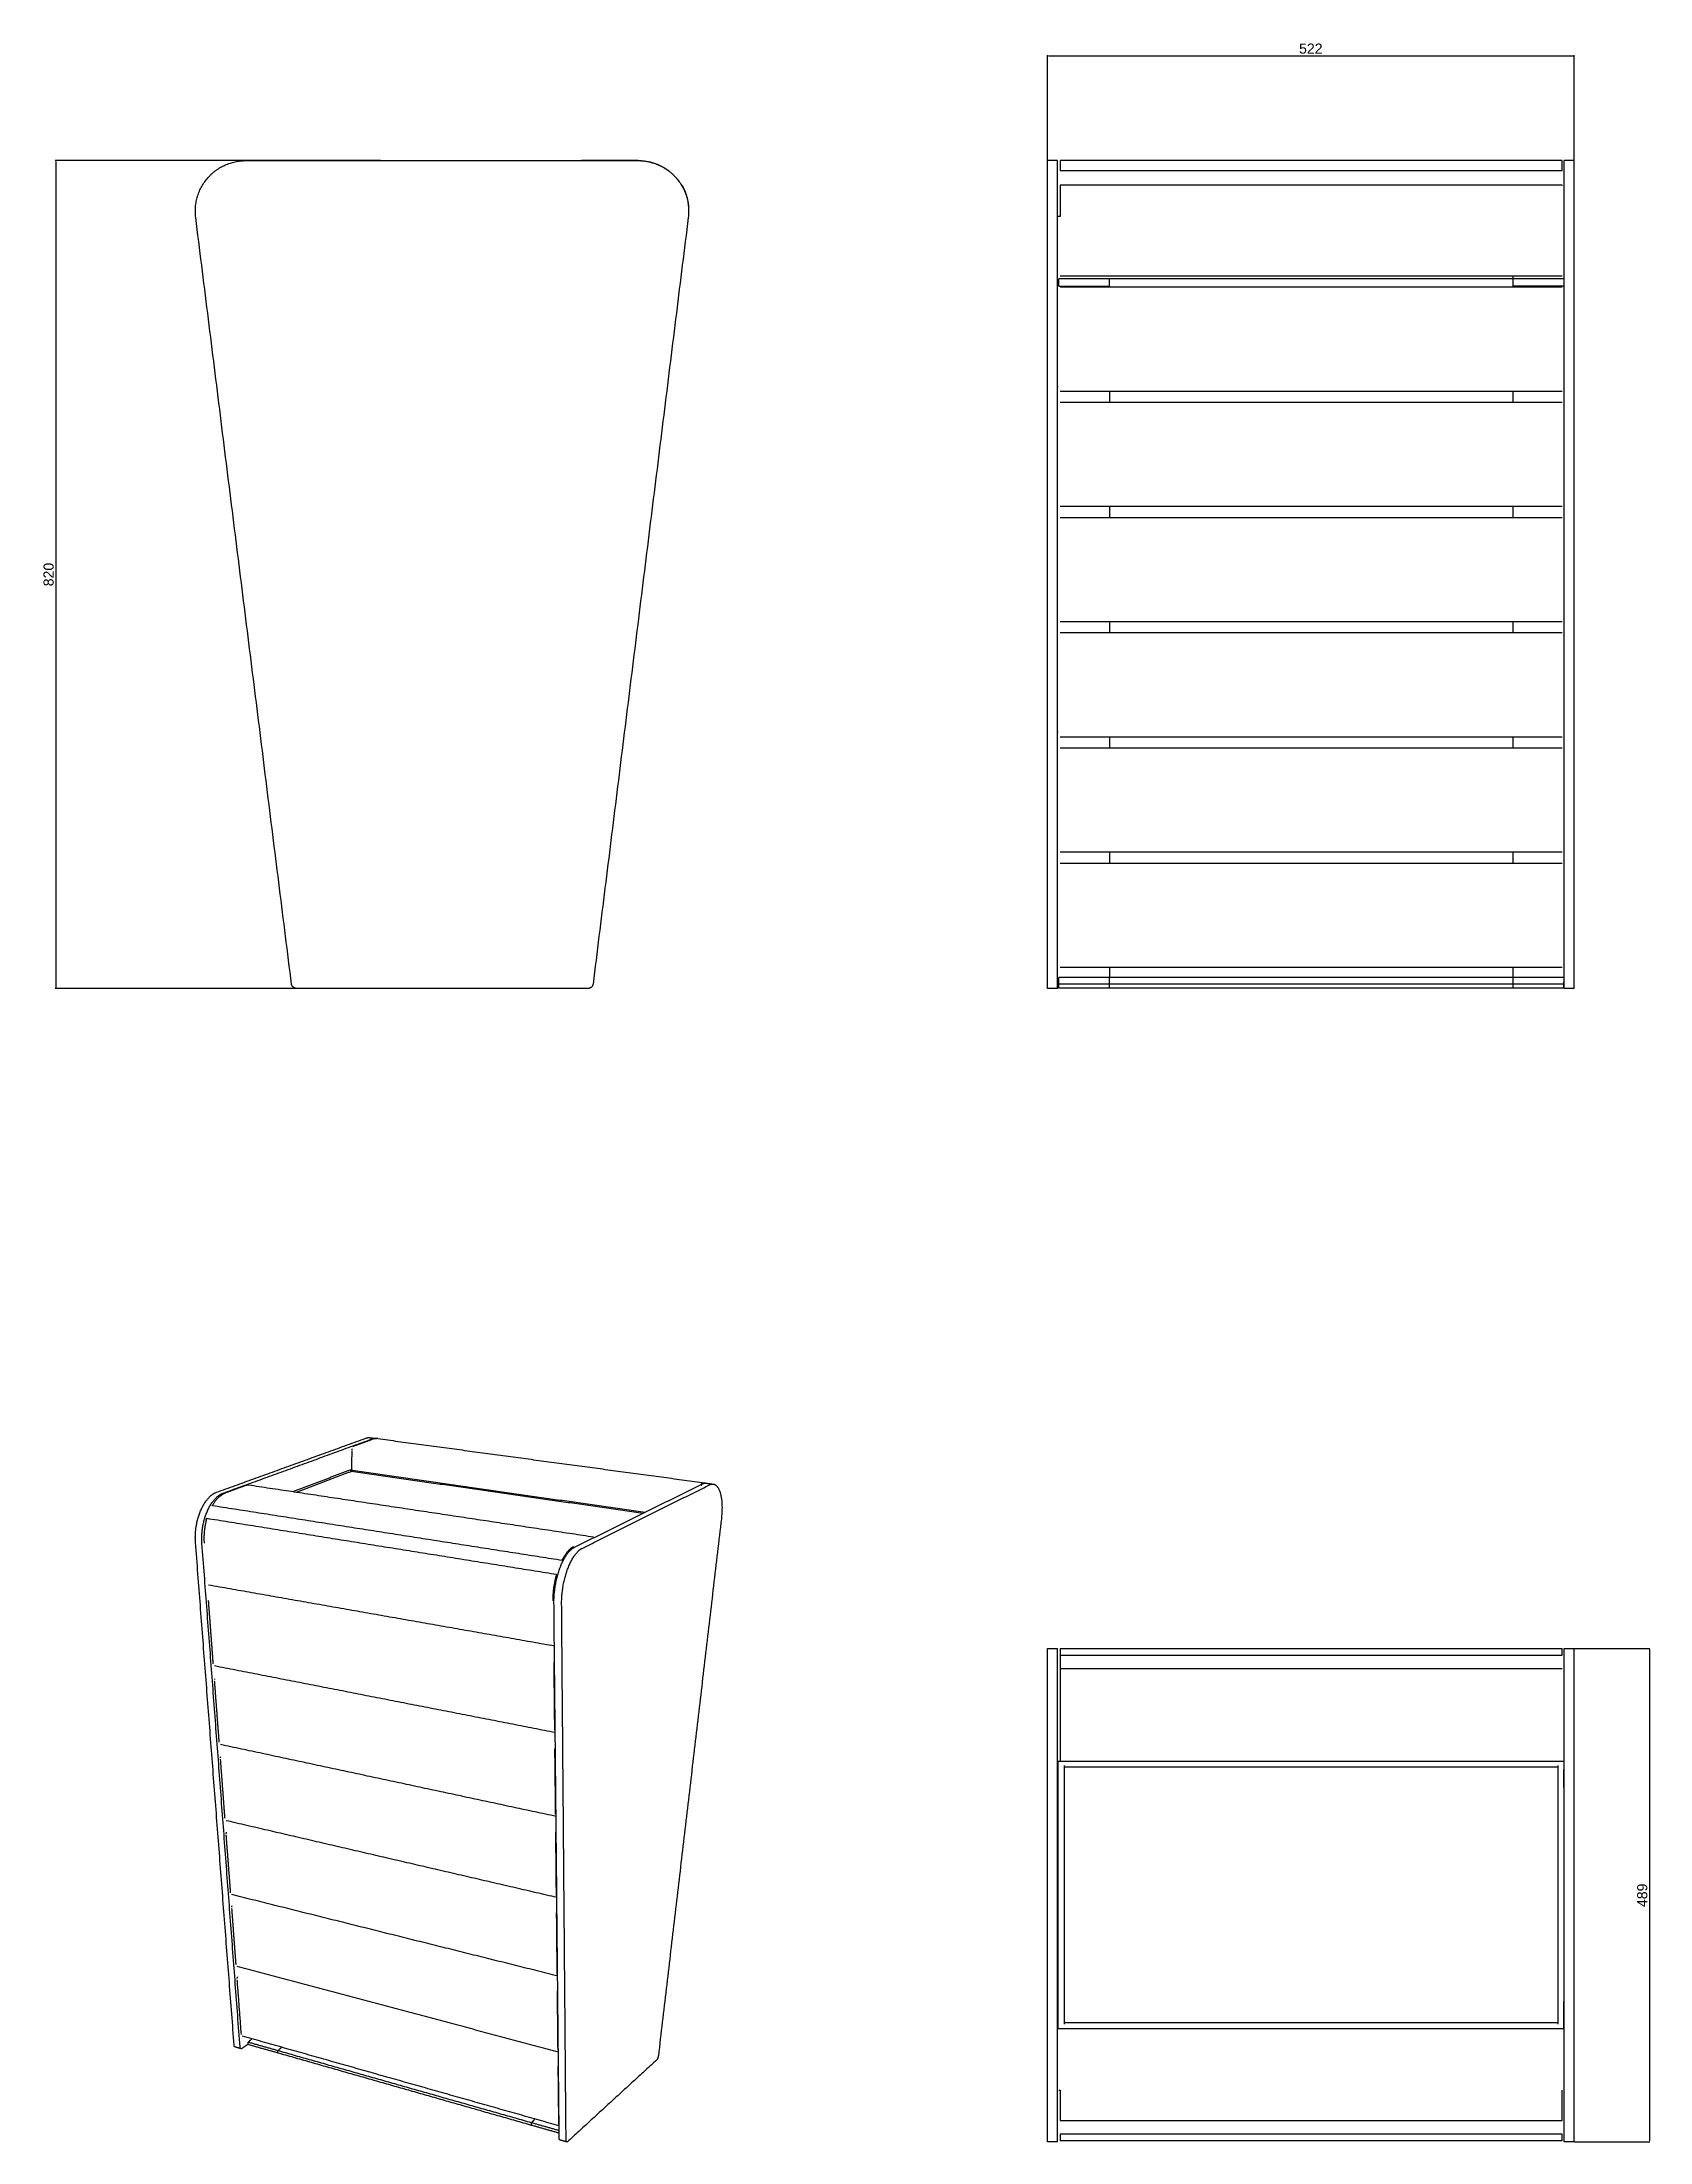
# Model space of a CAD drawing. Header units: millimetres. Extents: x 1422 to 3014, y 0 to 2080.
import ezdxf

# ---------------------------------------------------------------- set-up
doc = ezdxf.new("R2010")
doc.units = ezdxf.units.MM
doc.header["$MEASUREMENT"] = 0
doc.layers.add('Domyślny', color=7, linetype='Continuous', true_color=0x000000)
doc.layers.add('Utwórz2D linie widoczne', color=7, linetype='Continuous', true_color=0x000000)
doc.styles.add('Arial', font='')
doc.styles.get('Arial').set_extended_font_data('Arial')
doc.dimstyles.new('Domyślny', dxfattribs={"dimtxt": 10, "dimasz": 1, "dimexe": 0.5, "dimexo": 0.5, "dimgap": 2, "dimtad": 1, "dimtoh": 1, "dimdec": 0, "dimzin": 1, "dimdsep": 46, "dimtxsty": 'Arial', "dimcen": 0.5, "dimazin": 0, "dimtfac": 1, "dimtdec": 4, "dimtix": 1, "dimtmove": 1, "dimatfit": 3, "dimfxl": 0, "dimtolj": 1, "dimtzin": 1, "dimarcsym": 0})

# ---------------------------------------------------------------- blocks, each defined once
blk = doc.blocks.new('*D1')
at = {"layer": 'Defpoints', "color": 0}
for p in [(1757.2, 1962.2), (1435.2, 1142.4), (1757.2, 1142.4)]:
    blk.add_point(p, dxfattribs=at)
at = {"layer": 'Domyślny', "color": 0, "lineweight": -2}
for p, q in [((1756.7, 1962.2), (1434.7, 1962.2)), ((1435.2, 1961.2), (1435.2, 1143.4)), ((1756.7, 1142.4), (1434.7, 1142.4))]:
    blk.add_line(p, q, dxfattribs=at)
at = {"layer": 'Domyślny', "color": 0}
for points in [[(1435.4, 1961.2), (1435, 1961.2), (1435.2, 1962.2)], [(1435, 1143.4), (1435.4, 1143.4), (1435.2, 1142.4)]]:
    blk.add_solid(points, dxfattribs=at)
at = {"layer": 'Domyślny', "color": 0, "insert": (1428.1, 1552.3), "char_height": 10, "attachment_point": 5, "rotation": 90, "style": 'Arial'}
blk.add_mtext('\\A1;820', dxfattribs=at)
blk = doc.blocks.new('*D2')
at = {"layer": 'Defpoints', "color": 0}
for p in [(2939, 2066), (2417.4, 1962.2), (2939, 1962.2)]:
    blk.add_point(p, dxfattribs=at)
at = {"layer": 'Domyślny', "color": 0, "lineweight": -2}
for p, q in [((2417.4, 1962.7), (2417.4, 2066.5)), ((2418.4, 2066), (2938, 2066)), ((2939, 1962.7), (2939, 2066.5))]:
    blk.add_line(p, q, dxfattribs=at)
at = {"layer": 'Domyślny', "color": 0}
for points in [[(2418.4, 2066.2), (2418.4, 2065.9), (2417.4, 2066)], [(2938, 2065.9), (2938, 2066.2), (2939, 2066)]]:
    blk.add_solid(points, dxfattribs=at)
at = {"layer": 'Domyślny', "color": 0, "insert": (2678.2, 2073.1), "char_height": 10, "attachment_point": 5, "style": 'Arial'}
blk.add_mtext('\\A1;522', dxfattribs=at)
blk = doc.blocks.new('*D3')
at = {"layer": 'Defpoints', "color": 0}
for p in [(2939, 488.6), (2939, 0), (3013.6, 0)]:
    blk.add_point(p, dxfattribs=at)
at = {"layer": 'Domyślny', "color": 0, "lineweight": -2}
for p, q in [((2939.5, 488.6), (3014.1, 488.6)), ((3013.6, 487.6), (3013.6, 1)), ((2939.5, 0), (3014.1, 0))]:
    blk.add_line(p, q, dxfattribs=at)
at = {"layer": 'Domyślny', "color": 0}
for points in [[(3013.8, 487.6), (3013.5, 487.6), (3013.6, 488.6)], [(3013.5, 1), (3013.8, 1), (3013.6, 0)]]:
    blk.add_solid(points, dxfattribs=at)
at = {"layer": 'Domyślny', "color": 0, "insert": (3006.5, 244.3), "char_height": 10, "attachment_point": 5, "rotation": 90, "style": 'Arial'}
blk.add_mtext('\\A1;489', dxfattribs=at)

msp = doc.modelspace()

# ---------------------------------------------------------------- linework, layer by layer
at = {"layer": 'Domyślny'}
msp.add_lwpolyline([(2478.7, 1837.8), (2478.7, 1845.1)], dxfattribs=at)
at = {"layer": 'Utwórz2D linie widoczne'}
for points, weights, degree, knots in [([(1573.8, 1906), (1571, 1928.3), (1585.9, 1945.3), (1600.8, 1962.2), (1623.4, 1962.2)], [1, 0.911455510043, 1, 0.911455510043, 1], 2, [0, 0, 0, 42.398806, 42.398806, 84.797612, 84.797612, 84.797612]), ([(2012, 1962.2), (2034.6, 1962.2), (2049.5, 1945.3), (2064.4, 1928.3), (2061.6, 1906)], [1, 0.911455510043, 1, 0.911455510043, 1], 2, [0, 0, 0, 42.398806, 42.398806, 84.797612, 84.797612, 84.797612]), ([(1728.6, 685.6), (1728.6, 685.9), (1728.8, 686.3), (1728.8, 686.4), (1728.9, 686.6)], [1, 0.979927107287, 1, 0.996556974469, 1], 2, [0, 0, 0, 0.76214, 0.76214, 1.077421, 1.077421, 1.077421]), ([(1624.1, 650.6), (1624.2, 650.6), (1624.3, 650.7), (1625.1, 650.9), (1625.9, 650.8)], [1, 0.999689991179, 1, 0.974906342842, 1], 2, [0, 0, 0, 0.186611, 0.186611, 1.864393, 1.864393, 1.864393]), ([(2082.8, 650.9), (2089.4, 654.2), (2092.9, 644), (2096.3, 633.9), (2094.4, 617.3)], [3315.00261256, 3037.64693518, 3350.37783414, 3069.79374014, 3373.60337759], 2, [2306.702467, 2306.702467, 2306.702467, 2349.101273, 2349.101273, 2391.500079, 2391.500079, 2391.500079]), ([(1573.6, 593.7), (1572.3, 610), (1578.6, 625), (1584.9, 640), (1594.3, 643.4)], [3256.41093061, 2958.94117011, 3252.2269141, 2969.57911143, 3275.80295108], 2, [1833.294078, 1833.294078, 1833.294078, 1875.692884, 1875.692884, 1918.09169, 1918.09169, 1918.09169]), ([(1580, 592.7), (1578.7, 609), (1585, 624), (1591.3, 639), (1600.7, 642.5)], [3251.30623291, 2954.28846526, 3247.1222164, 2964.92640658, 3270.69825337], 2, [1833.294078, 1833.294078, 1833.294078, 1875.692884, 1875.692884, 1918.09169, 1918.09169, 1918.09169]), ([(1928.6, 534.7), (1928.5, 552.1), (1934.6, 568.6), (1940.7, 585), (1948.9, 589)], [2995.23753926, 2720.89324348, 2991.05352275, 2731.53118481, 3014.62955973], 2, [1833.294078, 1833.294078, 1833.294078, 1875.692884, 1875.692884, 1918.09169, 1918.09169, 1918.09169]), ([(1936.2, 533.4), (1936, 550.9), (1942.2, 567.4), (1948.3, 583.8), (1956.4, 587.9)], [2990.13284155, 2716.24053863, 2985.94882504, 2726.87847995, 3009.52486202], 2, [1833.294078, 1833.294078, 1833.294078, 1875.692884, 1875.692884, 1918.09169, 1918.09169, 1918.09169]), ([(1592.6, 458), (1592.6, 458.2), (1592.6, 458.4), (1592.7, 458.6), (1592.7, 458.6), (1592.7, 458.6), (1592.7, 458.6)], [1, 0.990697708914, 0.990697708914, 1, 0.999999765726, 0.99999953262, 0.999999300717], 3, [0, 0, 0, 0, 0.6593538, 0.6593538, 0.6593538, 0.7151932, 0.7151932, 0.7151932, 0.7151932]), ([(1598.4, 380.5), (1598.4, 380.9), (1598.5, 381.3), (1598.6, 381.4), (1598.6, 381.5)], [1, 0.980065618087, 1, 0.997934464468, 1], 2, [0, 0, 0, 0.775297, 0.775297, 1.02447, 1.02447, 1.02447]), ([(1604.1, 305.5), (1604.1, 305.9), (1604.2, 306.3), (1604.3, 306.5), (1604.4, 306.7)], [1, 0.977795116143, 1, 0.994270534817, 1], 2, [0, 0, 0, 0.806275, 0.806275, 1.215219, 1.215219, 1.215219]), ([(1609.6, 232.7), (1609.6, 233.1), (1609.7, 233.5), (1609.8, 233.8), (1610, 234)], [1, 0.978060719566, 1, 0.989637971727, 1], 2, [0, 0, 0, 0.790975, 0.790975, 1.333598, 1.333598, 1.333598]), ([(1615, 162), (1614.9, 162.4), (1615.1, 162.8), (1615.2, 163.1), (1615.4, 163.4)], [1, 0.9783149816, 1, 0.984363837181, 1], 2, [0, 0, 0, 0.777417, 0.777417, 1.43576, 1.43576, 1.43576]), ([(2417.4, 0), (2417.4, 0), (2417.4, 12.5), (2417.4, 27.4), (2417.4, 50)], [0.977615278479, 0.924598832771, 1, 0.911455510043, 1], 2, [1839.58765, 1839.58765, 1839.58765, 1875.692884, 1875.692884, 1918.09169, 1918.09169, 1918.09169]), ([(2427.4, 0), (2427.4, 0), (2427.4, 12.5), (2427.4, 27.4), (2427.4, 50)], [0.977615278479, 0.924598832771, 1, 0.911455510043, 1], 2, [1839.58765, 1839.58765, 1839.58765, 1875.692884, 1875.692884, 1918.09169, 1918.09169, 1918.09169]), ([(2929, 0), (2929, 0), (2929, 12.5), (2929, 27.4), (2929, 50)], [0.977615278479, 0.924598832771, 1, 0.911455510043, 1], 2, [1839.58765, 1839.58765, 1839.58765, 1875.692884, 1875.692884, 1918.09169, 1918.09169, 1918.09169]), ([(2939, 0), (2939, 0), (2939, 12.5), (2939, 27.4), (2939, 50)], [0.977615278479, 0.924598832771, 1, 0.911455510043, 1], 2, [1839.58765, 1839.58765, 1839.58765, 1875.692884, 1875.692884, 1918.09169, 1918.09169, 1918.09169])]:
    msp.add_rational_spline(points, weights, degree=degree, knots=knots, dxfattribs=at)
for points, weights in [([(1618.2, 1961.9), (1621.4, 1962.3), (1624.7, 1962.3)], [1, 0.997923624969, 1]), ([(1957, 1962.3), (1956.4, 1962.3), (1955.8, 1962.2)], [1, 0.992513618972, 1]), ([(2012, 1962.3), (2028.7, 1962.3), (2042, 1952.3)], [1, 0.94868329805, 1]), ([(2055.4, 1937.8), (2061.8, 1926.6), (2062, 1913.6)], [1, 0.968158566574, 1]), ([(2927.3, 1952.3), (2927.3, 1952.3), (2927.2, 1952.3)], [1, 0.999877530282, 1]), ([(2927.2, 1937.8), (2927.3, 1937.8), (2927.3, 1937.7)], [1, 0.965332662851, 1]), ([(2062, 1913.6), (2062, 1913.5), (2062, 1913.4)], [0.97338018837, 0.973636780132, 0.973897101655]), ([(2427.4, 1907.3), (2427.9, 1907.1), (2430, 1907.1)], [0.919768478285, 0.755080170457, 1]), ([(2427.5, 1738.7), (2427.5, 1738.7), (2427.5, 1738.6)], [1, 0.999782907297, 1]), ([(2427.5, 1624.6), (2427.5, 1624.6), (2427.5, 1624.5)], [1, 0.999782907297, 1]), ([(2929, 1599.6), (2928.9, 1599.5), (2928.7, 1599.5)], [1, 0.999898141372, 1]), ([(2427.5, 1510.5), (2427.5, 1510.5), (2427.5, 1510.4)], [1, 0.999782907297, 1]), ([(2427.5, 1396.4), (2427.5, 1396.4), (2427.5, 1396.3)], [1, 0.999782907296, 1]), ([(2427.5, 1282.3), (2427.5, 1282.3), (2427.5, 1282.2)], [1, 0.999782907297, 1]), ([(1673.7, 1142.4), (1669.2, 1142.4), (1668.7, 1146.7)], [1, 0.749943141573, 1]), ([(1967.3, 1146.7), (1966.7, 1142.4), (1962.3, 1142.4)], [1, 0.749943141574, 1]), ([(1742.2, 697), (1744.3, 697.8), (1746.4, 697.5)], [3581.28070163, 3493.27681641, 3459.7693192]), ([(1748.2, 696.2), (1750.5, 697), (1752.7, 696.6)], [3576.17600392, 3481.23262062, 3449.81976844]), ([(1754, 696.6), (1752, 696.8), (1749.9, 696.1)], [3497.88726148, 3509.26360318, 3574.73109183]), ([(1728.4, 666.3), (1728.2, 666.1), (1728.3, 666)], [3298.6746873, 2996.69898723, 3026.35109911]), ([(1728.3, 665.5), (1728.2, 665.8), (1728.3, 666.1)], [1, 0.98767918913, 1]), ([(1728.6, 685.6), (1728.6, 685.5), (1728.7, 685.4)], [3068.23366162, 2997.06288638, 3021.7081242]), ([(2074.9, 650.2), (2074.6, 650.3), (2074.4, 650.3)], [1, 0.992807807037, 1]), ([(2074.5, 652.1), (2076.9, 653.3), (2079.1, 652.5)], [3320.91417804, 3241.89865523, 3248.69005938]), ([(2075.7, 651.8), (2077.6, 652.7), (2079.3, 652.5)], [3320.10731027, 3238.8661603, 3208.16605391]), ([(1602.9, 642.5), (1595.9, 640), (1590.3, 630.4)], [3270.34641227, 3090.09406137, 3250.24987128]), ([(1584.7, 617.4), (1581.2, 605.2), (1582.1, 593.2)], [3244.76572164, 3076.88467239, 3250.72078767]), ([(1936.7, 576.2), (1941.9, 586.6), (1947.9, 589.6)], [2996.43295749, 2849.3021945, 3016.52949848]), ([(1927.7, 535.8), (1927.6, 548.7), (1931.2, 561.9)], [2996.90387388, 2836.09280551, 2990.94880785]), ([(1928.6, 536.5), (1928.6, 536.5), (1928.6, 536.5)], [2982.87674182, 2990.6890117, 2998.64532598]), ([(2430.1, 488.6), (2430.1, 488.7), (2430.1, 482)], [0.984364442375, 0.958305179666, 1]), ([(2928.7, 351), (2928.7, 351), (2928.7, 351)], [1, 0.987293298587, 0.975777850432]), ([(1604.1, 305.5), (1604.1, 305.5), (1604.1, 305.5)], [1, 0.998776276226, 1]), ([(1609.6, 232.7), (1609.6, 232.7), (1609.6, 232.6)], [1, 0.9944804353, 1]), ([(1615, 162), (1615, 162), (1615, 161.9)], [1, 0.990229321068, 1]), ([(1612.8, 94.1), (1612, 94.3), (1611.9, 95.8)], [3179.20113642, 3030.38785858, 3595.66269002]), ([(1619.6, 92.6), (1617.9, 91.5), (1617.7, 94.1)], [3595.98294459, 2694.18278989, 3590.55799231]), ([(2032, 85.4), (2031.6, 82.5), (2030.4, 81.3)], [3564.09768918, 2673.68996483, 3561.72336292]), ([(1934.5, 2), (1933.8, 2.2), (1933.8, 3.7)], [2948.48359075, 2810.34098693, 3334.48929866]), ([(1942.1, 0.3), (1940.6, -1), (1940.6, 1.7)], [3334.80955324, 2498.31759628, 3329.38460095]), ([(2927.2, 1.3), (2927.2, 1.2), (2927.2, 7.8)], [0.984364442375, 0.958305179666, 1])]:
    msp.add_rational_spline(points, weights, degree=2, dxfattribs=at)
for points, degree in [([(1623.4, 1962.2), (1817.7, 1962.2), (2012, 1962.2)], 2), ([(1679.7, 1962.3), (1652.2, 1962.3), (1624.7, 1962.3)], 2), ([(2012, 1962.3), (1984.5, 1962.3), (1957, 1962.3)], 2), ([(2427.4, 1962.2), (2422.4, 1962.2), (2417.4, 1962.2)], 2), ([(2417.4, 1906), (2417.4, 1934.1), (2417.4, 1962.2)], 2), ([(2427.4, 1906), (2427.4, 1934.1), (2427.4, 1962.2)], 2), ([(2927.2, 1962.3), (2678.6, 1962.3), (2430, 1962.3)], 2), ([(2430, 1962.3), (2430, 1957.3), (2430, 1952.3)], 2), ([(2927.2, 1952.3), (2927.2, 1957.3), (2927.2, 1962.3)], 2), ([(2939, 1962.2), (2934, 1962.2), (2929, 1962.2)], 2), ([(2929, 1906), (2929, 1934.1), (2929, 1962.2)], 2), ([(2939, 1906), (2939, 1934.1), (2939, 1962.2)], 2), ([(2042, 1952.3), (2041.9, 1952.3), (2041.9, 1952.3), (2041.8, 1952.3)], 3), ([(2041.9, 1952.3), (2041.9, 1952.3), (2042, 1952.3)], 2), ([(2055.4, 1937.8), (2055.3, 1937.7), (2055.1, 1937.5)], 2), ([(2055.3, 1937.2), (2055.3, 1937.4), (2055.4, 1937.6), (2055.4, 1937.8)], 3), ([(2430, 1952.3), (2678.6, 1952.3), (2927.2, 1952.3)], 2), ([(2927.2, 1937.8), (2678.6, 1937.8), (2430, 1937.8)], 2), ([(2430, 1937.8), (2430, 1922.3), (2430, 1906.8)], 2), ([(1668.7, 1146.7), (1621.2, 1526.3), (1573.8, 1906)], 2), ([(2061.6, 1906), (2014.5, 1526.3), (1967.3, 1146.7)], 2), ([(2417.4, 1146.7), (2417.4, 1526.3), (2417.4, 1906)], 2), ([(2427.4, 1146.7), (2427.4, 1526.3), (2427.4, 1906)], 2), ([(2928.6, 1907.1), (2928.6, 1907.1), (2928.6, 1907.1)], 2), ([(2929, 1146.7), (2929, 1526.3), (2929, 1906)], 2), ([(2939, 1146.7), (2939, 1526.3), (2939, 1906)], 2), ([(2478.7, 1845.1), (2453.7, 1845.1), (2428.7, 1845.1)], 2), ([(2428.7, 1837.8), (2428.7, 1841.5), (2428.7, 1845.1)], 2), ([(2428.7, 1837.8), (2453.7, 1837.8), (2478.7, 1837.8)], 2), ([(2927.2, 1847.8), (2678.6, 1847.8), (2430, 1847.8)], 2), ([(2430, 1837.1), (2678.6, 1837.1), (2927.2, 1837.1)], 2), ([(2878.7, 1845.1), (2678.7, 1845.1), (2478.7, 1845.1)], 2), ([(2478.7, 1837.8), (2478.7, 1837.5), (2478.7, 1837.1)], 2), ([(2878.7, 1845.1), (2878.7, 1846.5), (2878.7, 1847.8)], 2), ([(2928.7, 1845.1), (2903.7, 1845.1), (2878.7, 1845.1)], 2), ([(2878.7, 1837.8), (2878.7, 1841.5), (2878.7, 1845.1)], 2), ([(2928.7, 1837.8), (2903.7, 1837.8), (2878.7, 1837.8)], 2), ([(2878.7, 1837.1), (2878.7, 1837.5), (2878.7, 1837.8)], 2), ([(2927.2, 1733.7), (2678.6, 1733.7), (2430, 1733.7)], 2), ([(2478.7, 1733.7), (2478.7, 1728.4), (2478.7, 1723)], 2), ([(2878.7, 1723), (2878.7, 1728.4), (2878.7, 1733.7)], 2), ([(2928.7, 1738.6), (2928.7, 1738.5), (2928.7, 1738.5)], 2), ([(2430, 1723), (2678.6, 1723), (2927.2, 1723)], 2), ([(2927.2, 1619.6), (2678.6, 1619.6), (2430, 1619.6)], 2), ([(2430, 1608.9), (2678.6, 1608.9), (2927.2, 1608.9)], 2), ([(2478.7, 1619.6), (2478.7, 1614.3), (2478.7, 1608.9)], 2), ([(2878.7, 1608.9), (2878.7, 1614.3), (2878.7, 1619.6)], 2), ([(2927.2, 1505.5), (2678.6, 1505.5), (2430, 1505.5)], 2), ([(2478.7, 1505.5), (2478.7, 1505), (2478.7, 1504.5)], 2), ([(2478.7, 1504.5), (2478.7, 1499.6), (2478.7, 1494.8)], 2), ([(2878.7, 1504.5), (2878.7, 1505), (2878.7, 1505.5)], 2), ([(2878.7, 1494.8), (2878.7, 1499.6), (2878.7, 1504.5)], 2), ([(2430, 1494.8), (2678.6, 1494.8), (2927.2, 1494.8)], 2), ([(2428.7, 1396.1), (2428.7, 1396.1), (2428.7, 1396.1)], 2), ([(2927.2, 1391.4), (2678.6, 1391.4), (2430, 1391.4)], 2), ([(2430, 1380.7), (2678.6, 1380.7), (2927.2, 1380.7)], 2), ([(2478.7, 1391.4), (2478.7, 1389.4), (2478.7, 1387.4)], 2), ([(2478.7, 1387.4), (2478.7, 1384), (2478.7, 1380.7)], 2), ([(2878.7, 1387.4), (2878.7, 1389.4), (2878.7, 1391.4)], 2), ([(2878.7, 1380.7), (2878.7, 1384), (2878.7, 1387.4)], 2), ([(2428.7, 1282), (2428.7, 1282), (2428.7, 1282)], 2), ([(2927.2, 1277.3), (2678.6, 1277.3), (2430, 1277.3)], 2), ([(2478.7, 1277.3), (2478.7, 1273.8), (2478.7, 1270.3)], 2), ([(2478.7, 1270.3), (2478.7, 1268.4), (2478.7, 1266.6)], 2), ([(2878.7, 1270.3), (2878.7, 1273.8), (2878.7, 1277.3)], 2), ([(2878.7, 1266.6), (2878.7, 1268.4), (2878.7, 1270.3)], 2), ([(2430, 1266.6), (2678.6, 1266.6), (2927.2, 1266.6)], 2), ([(2417.4, 1142.4), (2417.4, 1144.6), (2417.4, 1146.7)], 2), ([(2427.4, 1142.4), (2427.4, 1144.6), (2427.4, 1146.7)], 2), ([(2428.7, 1148.8), (2428.7, 1151), (2428.7, 1153.2)], 2), ([(2478.7, 1153.2), (2453.7, 1153.2), (2428.7, 1153.2)], 2), ([(2428.7, 1146.6), (2428.7, 1147.7), (2428.7, 1148.8)], 2), ([(2478.7, 1146.6), (2453.7, 1146.6), (2428.7, 1146.6)], 2), ([(2428.7, 1142.7), (2428.7, 1144.7), (2428.7, 1146.6)], 2), ([(2927.2, 1163.2), (2678.6, 1163.2), (2430, 1163.2)], 2), ([(2478.7, 1163.2), (2478.7, 1158.2), (2478.7, 1153.2)], 2), ([(2478.7, 1148.8), (2478.7, 1151), (2478.7, 1153.2)], 2), ([(2878.7, 1153.2), (2678.7, 1153.2), (2478.7, 1153.2)], 2), ([(2478.7, 1146.6), (2478.7, 1147.7), (2478.7, 1148.8)], 2), ([(2878.7, 1146.6), (2678.7, 1146.6), (2478.7, 1146.6)], 2), ([(2478.7, 1142.7), (2478.7, 1144.7), (2478.7, 1146.6)], 2), ([(2878.7, 1153.2), (2878.7, 1158.2), (2878.7, 1163.2)], 2), ([(2878.7, 1148.8), (2878.7, 1151), (2878.7, 1153.2)], 2), ([(2928.7, 1153.2), (2903.7, 1153.2), (2878.7, 1153.2)], 2), ([(2878.7, 1146.6), (2878.7, 1147.7), (2878.7, 1148.8)], 2), ([(2878.7, 1142.7), (2878.7, 1144.7), (2878.7, 1146.6)], 2), ([(2928.7, 1146.6), (2903.7, 1146.6), (2878.7, 1146.6)], 2), ([(2928.7, 1153.2), (2928.7, 1151), (2928.7, 1148.8)], 2), ([(2928.7, 1146.6), (2928.7, 1147.7), (2928.7, 1148.8)], 2), ([(2928.7, 1142.7), (2928.7, 1144.7), (2928.7, 1146.6)], 2), ([(2929, 1142.4), (2929, 1144.6), (2929, 1146.7)], 2), ([(2939, 1142.4), (2939, 1144.6), (2939, 1146.7)], 2), ([(1962.3, 1142.4), (1818, 1142.4), (1673.7, 1142.4)], 2), ([(2427.4, 1142.4), (2422.4, 1142.4), (2417.4, 1142.4)], 2), ([(2478.7, 1142.7), (2453.7, 1142.7), (2428.7, 1142.7)], 2), ([(2878.7, 1142.7), (2678.7, 1142.7), (2478.7, 1142.7)], 2), ([(2928.7, 1142.7), (2903.7, 1142.7), (2878.7, 1142.7)], 2), ([(2939, 1142.4), (2934, 1142.4), (2929, 1142.4)], 2), ([(1594.3, 643.4), (1668.2, 670.2), (1742.2, 697)], 2), ([(1600.7, 642.5), (1674.5, 669.3), (1748.2, 696.2)], 2), ([(1729.3, 688.9), (1739, 692.4), (1748.6, 695.9)], 2), ([(1746.4, 697.5), (1749.4, 697.1), (1752.4, 696.7)], 2), ([(1754, 696.6), (1916, 674.7), (2078, 652.8)], 2), ([(1670, 644.1), (1698.3, 654.9), (1726.6, 665.6)], 2), ([(1726.6, 665.6), (1872.8, 644.6), (2018.9, 623.7)], 2), ([(1727.9, 664.3), (1727.3, 664.9), (1726.6, 665.6)], 2), ([(1728.7, 664.5), (1727.7, 665), (1726.6, 665.6)], 2), ([(1728.3, 665.4), (1728.5, 675.2), (1728.7, 684.9)], 2), ([(1601.6, 642.4), (1612.8, 646.5), (1624.1, 650.6)], 2), ([(1625.9, 650.8), (1796.9, 625.1), (1967.9, 599.3)], 2), ([(1673.7, 643.6), (1701.2, 654), (1728.7, 664.5)], 2), ([(1727.9, 664.3), (1872.5, 643.5), (2017, 622.8)], 2), ([(1948.9, 589), (2012.3, 620.4), (2075.7, 651.8)], 2), ([(1956.4, 587.9), (2019.6, 619.4), (2082.8, 650.9)], 2), ([(2079.3, 652.5), (2082.8, 652), (2086.3, 651.5)], 2), ([(1590.3, 630.4), (1763.5, 603.3), (1936.7, 576.2)], 2), ([(1931.2, 561.9), (1758, 589.7), (1584.7, 617.4)], 2), ([(2094.4, 617.3), (2063.2, 351.3), (2032, 85.4)], 2), ([(1611.9, 95.8), (1592.7, 344.8), (1573.6, 593.7)], 2), ([(1617.7, 94.1), (1598.9, 343.4), (1580, 592.7)], 2), ([(1929.1, 491.1), (1757.8, 521.3), (1586.5, 551.5)], 2), ([(1928.6, 548.9), (1929.1, 548.8), (1929.6, 548.7)], 2), ([(1591.2, 473.7), (1588.8, 505), (1586.5, 536.3)], 2), ([(1933.8, 3.7), (1931.2, 269.2), (1928.6, 534.7)], 2), ([(1940.6, 1.7), (1938.4, 267.6), (1936.2, 533.4)], 2), ([(2417.4, 438.6), (2417.4, 463.6), (2417.4, 488.6)], 2), ([(2417.4, 488.6), (2422.4, 488.6), (2427.4, 488.6)], 2), ([(2427.4, 438.6), (2427.4, 463.6), (2427.4, 488.6)], 2), ([(2430.1, 488.6), (2678.7, 488.6), (2927.3, 488.6)], 2), ([(2430.1, 484.2), (2430.1, 430.8), (2430.1, 377.4)], 2), ([(2430.1, 482), (2678.7, 482), (2927.3, 482)], 2), ([(2927.3, 482), (2927.3, 485.3), (2927.3, 488.6)], 2), ([(2929, 438.6), (2929, 463.6), (2929, 488.6)], 2), ([(2929, 488.6), (2934, 488.6), (2939, 488.6)], 2), ([(2939, 438.6), (2939, 463.6), (2939, 488.6)], 2), ([(1929.9, 405.4), (1761.2, 438.4), (1592.5, 471.4)], 2), ([(1928.4, 474.8), (1928.7, 441.3), (1929.1, 407.8)], 2), ([(2927.3, 468.6), (2678.7, 468.6), (2430.1, 468.6)], 2), ([(1597.1, 395.8), (1594.8, 426.2), (1592.5, 456.5)], 2), ([(2417.4, 50), (2417.4, 244.3), (2417.4, 438.6)], 2), ([(2427.4, 50), (2427.4, 244.3), (2427.4, 438.6)], 2), ([(2929, 50), (2929, 244.3), (2929, 438.6)], 2), ([(2939, 50), (2939, 244.3), (2939, 438.6)], 2), ([(1928.9, 418.6), (1929.4, 418.5), (1929.8, 418.5)], 2), ([(1930.7, 322.4), (1764.5, 358), (1598.3, 393.6)], 2), ([(1602.8, 320.3), (1600.6, 349.7), (1598.4, 379.2)], 2), ([(1929.2, 389.5), (1929.6, 357.1), (1929.9, 324.7)], 2), ([(2428.1, 377.3), (2678.4, 377.3), (2928.7, 377.3)], 2), ([(2428.1, 112.1), (2428.1, 244.7), (2428.1, 377.3)], 2), ([(2928.7, 377.3), (2928.7, 244.7), (2928.7, 112.1)], 2), ([(2433.6, 371.4), (2678.4, 371.4), (2923.2, 371.4)], 2), ([(2434.1, 116.6), (2434.1, 244.7), (2434.1, 372.9)], 2), ([(2922.7, 372.9), (2922.7, 244.7), (2922.7, 116.6)], 2), ([(2928.7, 365.8), (2928.7, 367.3), (2928.7, 368.8)], 2), ([(2928.7, 365.8), (2928.7, 365.8), (2928.7, 365.8)], 2), ([(2928.7, 365.7), (2928.7, 365.7), (2928.7, 365.8)], 2), ([(2928.7, 363.5), (2928.7, 364.6), (2928.7, 365.7)], 2), ([(2928.7, 365.7), (2928.7, 365.7), (2928.7, 365.7)], 2), ([(2928.7, 363.5), (2928.7, 363.5), (2928.7, 363.5)], 2), ([(2928.7, 351), (2928.7, 357.3), (2928.7, 363.5)], 2), ([(1929.8, 336.4), (1930.2, 336.3), (1930.6, 336.2)], 2), ([(2928.7, 351), (2928.7, 351), (2928.7, 351)], 2), ([(2928.7, 351), (2928.7, 351), (2928.7, 351)], 2), ([(1931.5, 242.1), (1767.7, 280.2), (1604, 318.2)], 2), ([(1608.4, 246.9), (1606.2, 275.5), (1604, 304.1)], 2), ([(1930.1, 306.9), (1930.4, 275.6), (1930.7, 244.2)], 2), ([(1930.6, 256.8), (1931, 256.7), (1931.4, 256.6)], 2), ([(1932.3, 164.4), (1770.8, 204.7), (1609.4, 245)], 2), ([(1613.8, 175.7), (1611.7, 203.5), (1609.6, 231.3)], 2), ([(1930.9, 227.1), (1931.2, 196.7), (1931.5, 166.3)], 2), ([(1933, 89), (1773.9, 131.5), (1614.8, 173.9)], 2), ([(1931.4, 179.6), (1931.8, 179.5), (1932.1, 179.5)], 2), ([(1619, 106.6), (1617, 133.6), (1614.9, 160.5)], 2), ([(1931.7, 149.7), (1932, 120.3), (1932.3, 90.9)], 2), ([(2928.7, 126.6), (2928.7, 132.8), (2928.7, 139)], 2), ([(2928.7, 139), (2928.7, 139), (2928.7, 139)], 2), ([(2928.7, 124.3), (2928.7, 125.4), (2928.7, 126.6)], 2), ([(2928.7, 126.6), (2928.7, 126.6), (2928.7, 126.6)], 2), ([(1933.7, 16), (1776.8, 60.4), (1619.9, 104.9)], 2), ([(1932.2, 104.9), (1932.5, 104.8), (1932.8, 104.7)], 2), ([(2928.7, 112.1), (2678.4, 112.1), (2428.1, 112.1)], 2), ([(2923.2, 118.1), (2678.4, 118.1), (2433.6, 118.1)], 2), ([(2928.7, 124.3), (2928.7, 124.3), (2928.7, 124.3)], 2), ([(2928.7, 124.3), (2928.7, 124.3), (2928.7, 124.3)], 2), ([(2928.7, 111.8), (2928.7, 118.1), (2928.7, 124.3)], 2), ([(2928.7, 124.3), (2928.7, 124.3), (2928.7, 124.3)], 2), ([(1618.6, 92.4), (1615.7, 93.2), (1612.8, 94.1)], 2), ([(1625.8, 97), (1622.7, 94.8), (1619.6, 92.6)], 2), ([(1625.7, 98.8), (1627.6, 100.5), (1629.5, 102.2)], 2), ([(1655.1, 90.4), (1640.4, 94.6), (1625.7, 98.8)], 2), ([(1625.9, 96.4), (1625.8, 97.6), (1625.7, 98.8)], 2), ([(1655.3, 88.1), (1640.6, 92.2), (1625.9, 96.4)], 2), ([(1655.1, 90.4), (1657, 92.1), (1658.8, 93.8)], 2), ([(1906.4, 19), (1780.7, 54.7), (1655.1, 90.4)], 2), ([(1655.3, 88.1), (1655.2, 89.2), (1655.1, 90.4)], 2), ([(1906.4, 16.5), (1780.8, 52.3), (1655.3, 88.1)], 2), ([(1932.5, 74.8), (1932.8, 46.3), (1933.1, 17.7)], 2), ([(2030.4, 81.3), (1986.2, 40.8), (1942.1, 0.3)], 2), ([(2428.6, 51.3), (2429.3, 51.3), (2430, 51.3)], 2), ([(2430, 51.3), (2430, 36.3), (2430, 21.3)], 2), ([(2927.2, 21.3), (2927.2, 36.3), (2927.2, 51.3)], 2), ([(1906.4, 19), (1908.1, 20.9), (1909.8, 22.8)], 2), ([(1932.9, 32.4), (1933.2, 32.3), (1933.5, 32.2)], 2), ([(2430, 21.3), (2678.6, 21.3), (2927.2, 21.3)], 2), ([(1906.4, 16.5), (1906.4, 17.7), (1906.4, 19)], 2), ([(1933.8, 11.2), (1920.1, 15.1), (1906.4, 19)], 2), ([(1933.8, 8.7), (1920.1, 12.6), (1906.4, 16.5)], 2), ([(1941.3, 0), (1937.9, 1), (1934.5, 2)], 2), ([(2427.4, 0), (2422.4, 0), (2417.4, 0)], 2), ([(2927.2, 7.8), (2678.6, 7.8), (2430, 7.8)], 2), ([(2430, 7.8), (2430, 4.6), (2430, 1.3)], 2), ([(2927.2, 1.3), (2678.6, 1.3), (2430, 1.3)], 2), ([(2939, 0), (2934, 0), (2929, 0)], 2)]:
    msp.add_open_spline(points, degree=degree, dxfattribs=at)
for points, knots in [([(1590.3, 630.4), (1590.3, 630.4), (1590.3, 630.4), (1590.3, 630.5), (1590.2, 630.5), (1590.2, 630.5), (1590.2, 630.6), (1590.3, 630.6), (1590.4, 630.7), (1590.5, 630.7), (1590.5, 630.7)], [0, 0, 0, 0, 0.0548138, 0.0951187, 0.1248378, 0.148963, 0.1945389, 0.2676636, 0.3722764, 0.5060757, 0.5060757, 0.5060757, 0.5060757]), ([(1584.3, 615.8), (1584.3, 615.9), (1584.3, 616.1), (1584.3, 616.5), (1584.3, 616.8), (1584.4, 617), (1584.4, 617.2), (1584.5, 617.3), (1584.6, 617.4), (1584.7, 617.4), (1584.7, 617.4)], [0, 0, 0, 0, 0.386125, 0.716384, 1.017421, 1.261878, 1.458683, 1.608708, 1.719183, 1.811215, 1.811215, 1.811215, 1.811215]), ([(1931.2, 561.9), (1931.2, 561.9), (1931.2, 561.9), (1931.3, 561.9), (1931.4, 561.8), (1931.5, 561.7), (1931.5, 561.6), (1931.5, 561.6)], [0, 0, 0, 0, 0.0424273, 0.0860276, 0.1919179, 0.3190935, 0.4800477, 0.4800477, 0.4800477, 0.4800477]), ([(1938, 576.3), (1937.9, 576.3), (1937.7, 576.2), (1937.5, 576.2), (1937.2, 576.2), (1936.9, 576.1), (1936.8, 576.1), (1936.7, 576.2)], [0, 0, 0, 0, 0.236125, 0.441646, 0.798816, 1.084233, 1.295219, 1.295219, 1.295219, 1.295219])]:
    msp.add_open_spline(points, degree=3, knots=knots, dxfattribs=at)

# ---------------------------------------------------------------- dimensions: what is measured, and where the dimension line sits
at = {"layer": 'Domyślny'}
for p1, p2, distance, picture, middle in [((2417.4, 1962.2), (2939, 1962.2), 103.8, '*D2', (2678.2, 2073.1)), ((1757.2, 1962.2), (1757.2, 1142.4), -322, '*D1', (1428.1, 1552.3)), ((2939, 488.6), (2939, 0), 74.6, '*D3', (3006.5, 244.3))]:
    dim = msp.add_aligned_dim(p1=p1, p2=p2, distance=distance, dimstyle='Domyślny', dxfattribs=at)
    dim.commit()
    dim.dimension.update_dxf_attribs({"geometry": picture, "text_midpoint": middle})

doc.saveas('drawing.dxf')
